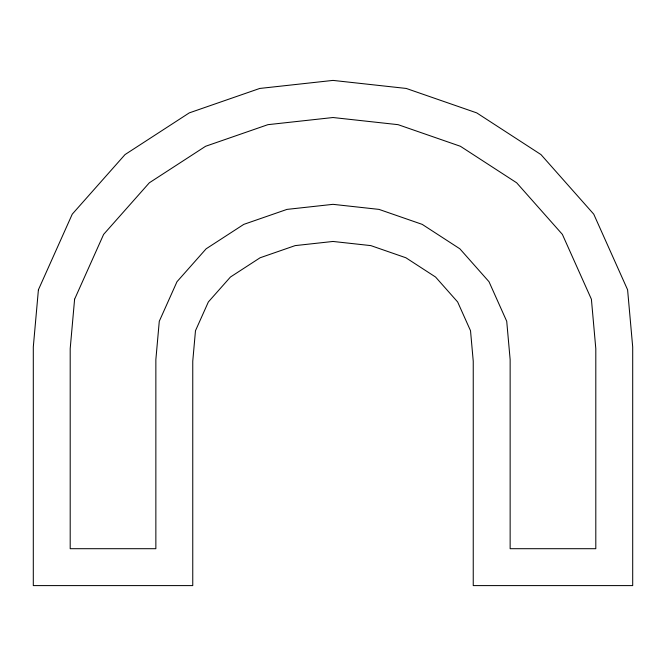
<?xml version="1.0" encoding="UTF-8"?>
<svg xmlns="http://www.w3.org/2000/svg" width="666" height="666" viewBox="0 0 666 666"><rect width="100%" height="100%" fill="white"/><g stroke="black" fill="none" stroke-linecap="round" stroke-linejoin="round"><path stroke-width="1" d="M38.403 289.793L33.3 346.986L33.3 585.597L192.757 585.597L192.757 361.205L195.479 330.727L208.358 301.956L230.444 277.023L260.106 257.767L295.155 245.612L333 241.458L370.845 245.612L405.894 257.767L435.556 277.023L457.642 301.956L470.521 330.727L473.243 361.205L473.243 585.597L632.7 585.597L632.7 346.986L627.597 289.793L593.747 214.161L540.967 154.579L476.731 112.887L406.243 88.445L333 80.403L259.757 88.445L189.269 112.887L125.033 154.579L72.253 214.161L38.403 289.793M74.6 299.225L70.196 348.634L70.196 548.701L155.861 548.701L155.861 359.565L159.274 321.295L176.989 281.718L206.144 248.801L243.781 224.375L286.996 209.39L333 204.337L379.004 209.39L422.219 224.375L459.856 248.801L489.01 281.718L506.726 321.295L510.139 359.565L510.139 548.701L595.804 548.701L595.804 348.634L591.4 299.225L562.379 234.39L516.674 182.8L460.406 146.279L398.085 124.667L333 117.524L267.915 124.667L205.594 146.279L149.326 182.8L103.621 234.39L74.6 299.225"/></g></svg>
